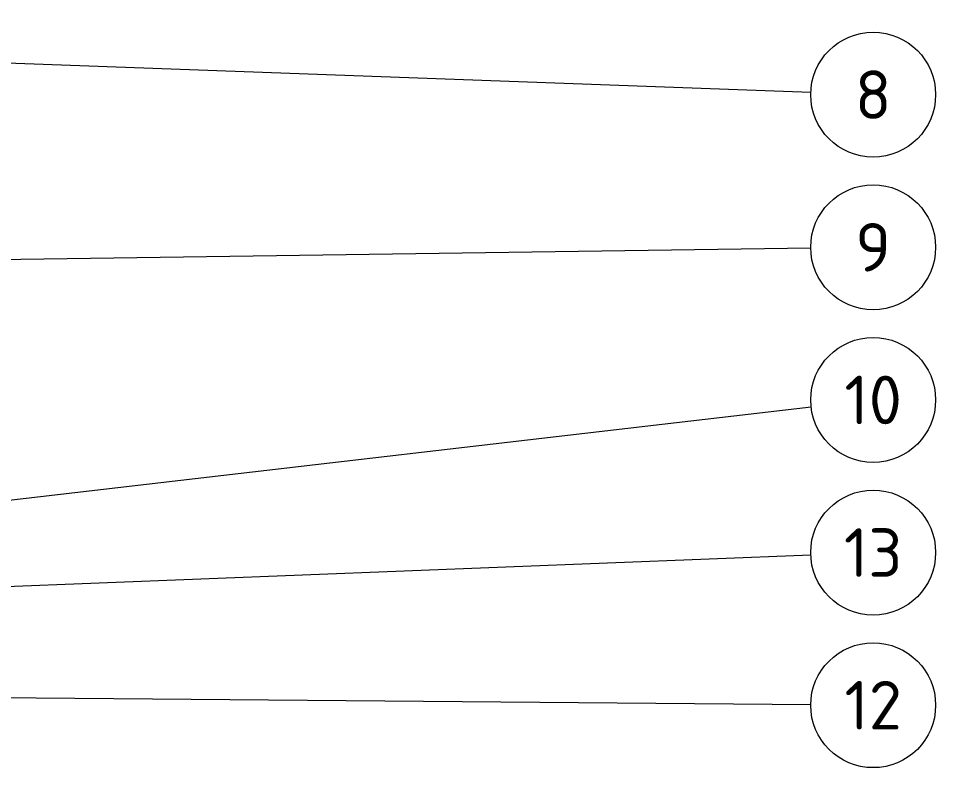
# Model space of a CAD drawing. Header units: millimetres. Extents: x 0 to 841, y 0 to 594.
# Drawn here: x 559.4 to 625.5, y 92.6 to 146.6 of the extents above; entities that cross this region are included whole.
import ezdxf
from ezdxf.enums import TextEntityAlignment as Align

# ---------------------------------------------------------------- set-up
doc = ezdxf.new("R2010")
doc.units = ezdxf.units.MM
doc.layers.add('06-TEXTO', color=7, linetype='CONTINUOUS', lineweight=25)
doc.layers.add('08-FINA', color=5, linetype='CONTINUOUS', lineweight=18)
doc.styles.add('ISO3098', font='isocpeur.ttf')

msp = doc.modelspace()

# ---------------------------------------------------------------- linework, layer by layer
at = {"layer": '08-FINA'}
for p, q in [((616.503, 141.269), (435.132, 147.885)), ((616.5, 130.04), (537.899, 128.902)), ((616.53, 118.584), (528.435, 108.316)), ((616.504, 107.927), (535.241, 104.71)), ((616.5, 97.143), (531.041, 97.871))]:
    msp.add_line(p, q, dxfattribs=at)
for centre in [(621, 141.105), (621, 130.105), (621, 119.105), (621, 108.105), (621, 97.105)]:
    msp.add_circle(centre, 4.5, dxfattribs=at)

# ---------------------------------------------------------------- texts
at = {"layer": '06-TEXTO', "style": 'ISO3098'}
for s, p in [('8', (621, 141.105)), ('9', (621, 130.105)), ('10', (621, 119.105)), ('13', (621, 108.105)), ('12', (621, 97.105))]:
    msp.add_text(s, height=3.5, dxfattribs=at).set_placement(p, align=Align.MIDDLE_CENTER)

doc.saveas('drawing.dxf')
